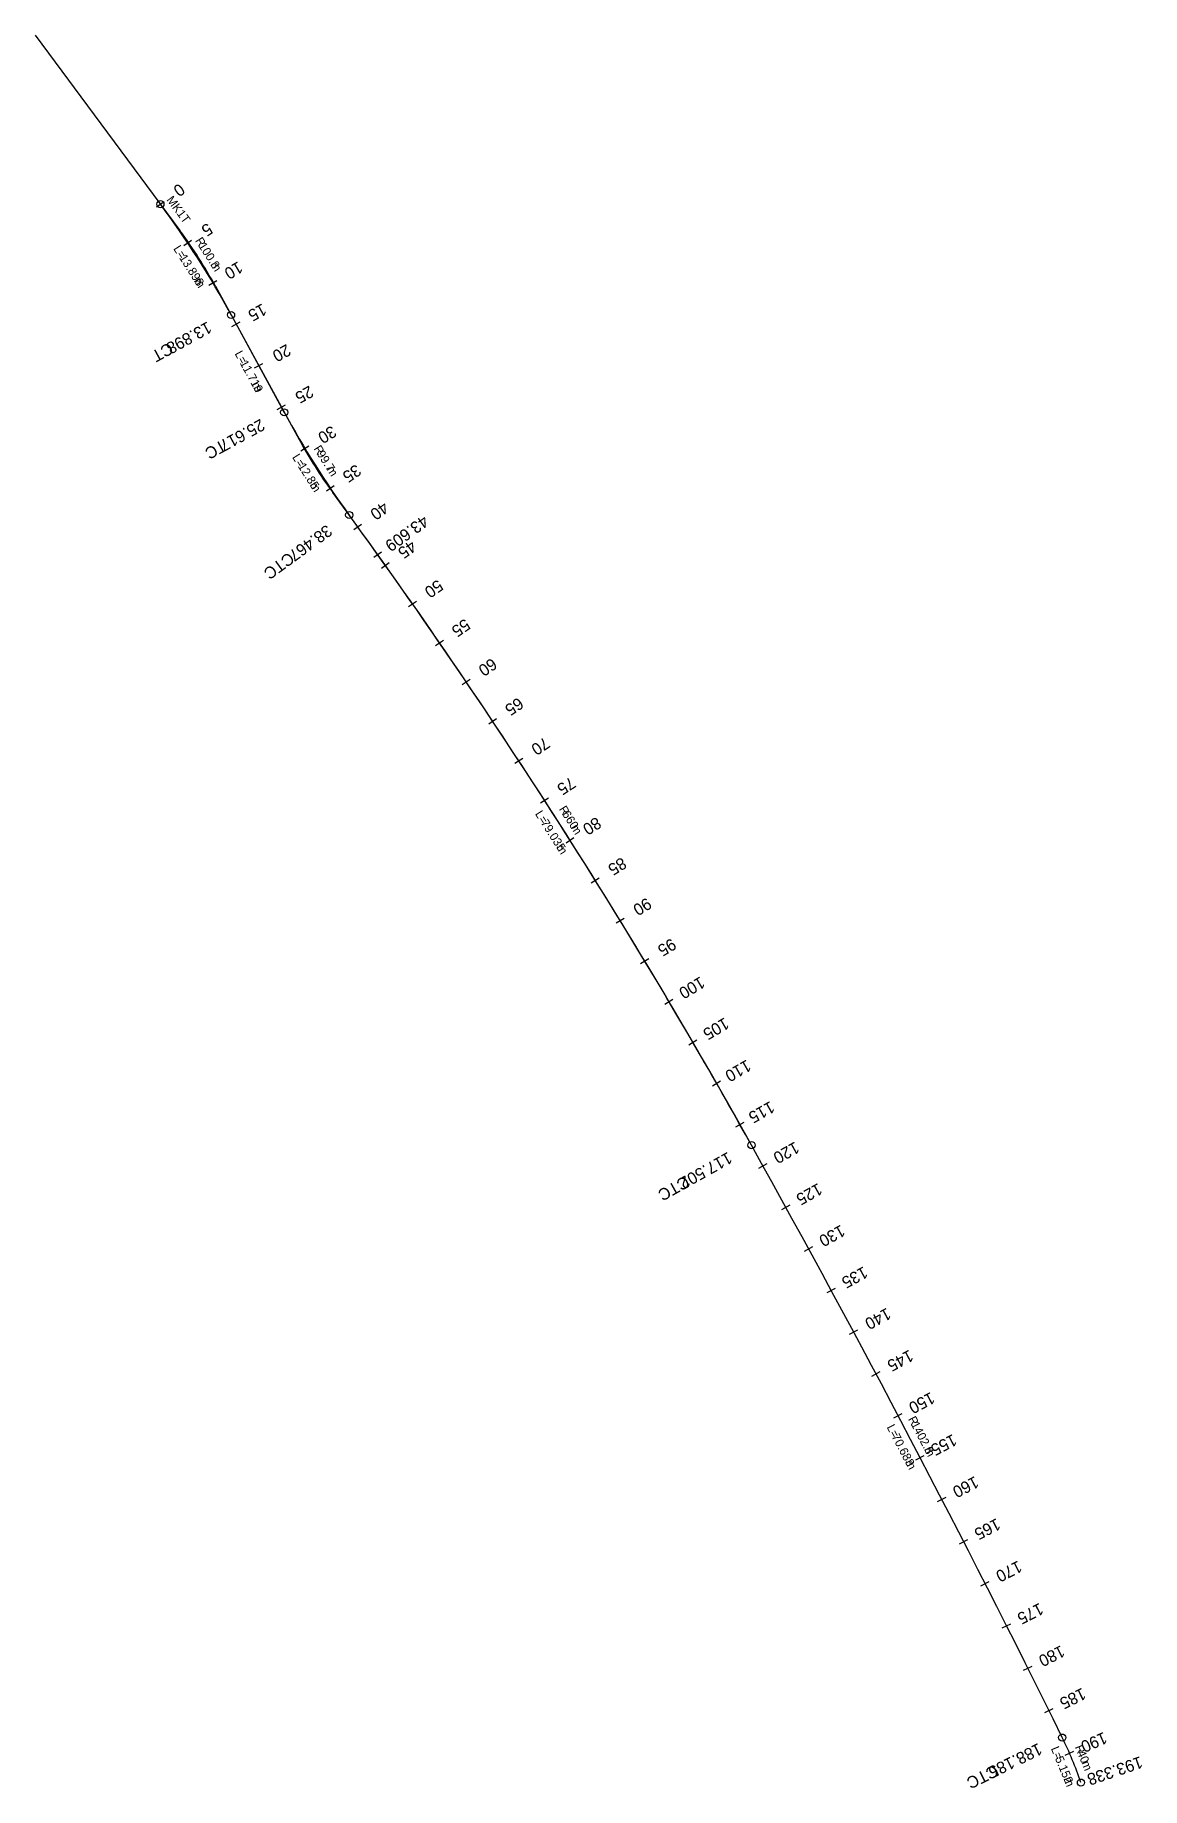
# Model space of a CAD drawing. Extents: x 268932 to 269049, y 5768951 to 5769136.
import ezdxf

# ---------------------------------------------------------------- set-up
doc = ezdxf.new("R2010")
doc.units = 0
for name, color, linetype in [('COMPONENT_BARRIER_CONCRETE', 7, 'Continuous'), ('COMPONENT_BARRIER_CONCRETE_TYPE_1', 7, 'Continuous'), ('Default', 7, 'Continuous'), ('KERB_BACK', 7, 'Continuous'), ('KERB_LINE', 7, 'Continuous'), ('KERB_LIP', 7, 'Continuous'), ('LMARK_D_CONTINUITY_STANDARD', 7, 'Continuous'), ('LMARK_D_EDGE_NORMAL_AND_PARKING', 7, 'Continuous'), ('LMARK_D_LANE_CONTINUOUS_ARTERIAL', 7, 'Continuous'), ('LMARK_D_LANE_STANDARD', 7, 'Continuous'), ('ROAD_VERGE1', 7, 'Continuous')]:
    doc.layers.add(name, color=color, linetype=linetype)

msp = doc.modelspace()

# ---------------------------------------------------------------- linework, layer by layer
at = {"layer": 'COMPONENT_BARRIER_CONCRETE'}
for p, q in [((268932.11, 5769136.18), (268947.42, 5769115.53)), ((268951.17, 5769109.66), (268960.02, 5769093.44))]:
    msp.add_line(p, q, dxfattribs=at)
for centre, radius, start, end in [((268907.01, 5769085.57), 50.3, 28.6066, 36.5459), ((269003.65, 5769117.24), 49.7, 208.6066, 216.2474), ((268431.3, 5768697.61), 660, 29.13012, 36.24738), ((267782.45, 5768336.02), 1402.8, 26.24316, 29.13012), ((269004.78, 5768938.63), 40, 18.8621, 26.2432)]:
    msp.add_arc(centre, radius, start, end, dxfattribs=at)
at = {"layer": 'COMPONENT_BARRIER_CONCRETE_TYPE_1'}
msp.add_line((268952.83, 5769106.61), (268958.44, 5769096.32), dxfattribs=at)
for centre, radius, start, end in [((268864.78, 5769058.59), 100.3, 28.6066, 36.5459), ((269045.97, 5769144.06), 99.7, 208.6066, 215.9913), ((268431.3, 5768697.61), 660, 29.13013, 35.9913), ((267782.45, 5768336.02), 1402.8, 26.24315, 29.13013), ((269004.78, 5768938.63), 40, 18.8628, 26.2431)]:
    msp.add_arc(centre, radius, start, end, dxfattribs=at)
at = {"layer": 'Default'}
for p, q in [((268932.11, 5769136.18), (268947.42, 5769115.53)), ((268951.17, 5769109.66), (268960.02, 5769093.44)), ((268952.83, 5769106.61), (268958.44, 5769096.32))]:
    msp.add_line(p, q, dxfattribs=at)
for centre, radius, start, end in [((268907.01, 5769085.57), 50.3, 28.6066, 36.5459), ((269045.97, 5769144.06), 99.7, 208.6066, 215.9913), ((269003.65, 5769117.24), 49.7, 208.6066, 216.2474), ((268431.3, 5768697.61), 660, 29.13012, 36.24738), ((268431.3, 5768697.61), 660, 29.13013, 35.9913), ((267782.45, 5768336.02), 1402.8, 26.24316, 29.13012), ((267782.45, 5768336.02), 1402.8, 26.24315, 29.13013), ((269004.78, 5768938.63), 40, 18.8621, 26.2432), ((269004.78, 5768938.63), 40, 18.8628, 26.2431)]:
    msp.add_arc(centre, radius, start, end, dxfattribs=at)
at = {"layer": 'KERB_LIP'}
for p, q in [((268944.95, 5769118.02), (268945.76, 5769118.61)), ((268947.82, 5769113.95), (268948.65, 5769114.5)), ((268950.47, 5769109.74), (268951.33, 5769110.25)), ((268952.92, 5769105.4), (268953.8, 5769105.88)), ((268955.32, 5769101.01), (268956.19, 5769101.49)), ((268957.71, 5769096.63), (268958.59, 5769097.1)), ((268960.2, 5769092.26), (268961.05, 5769092.78)), ((268962.9, 5769088.03), (268963.73, 5769088.59)), ((268965.8, 5769083.93), (268966.61, 5769084.52)), ((268967.9, 5769081.01), (268968.72, 5769081.59)), ((268968.71, 5769079.87), (268969.53, 5769080.45)), ((268971.59, 5769075.79), (268972.41, 5769076.37)), ((268974.44, 5769071.69), (268975.26, 5769072.25)), ((268977.26, 5769067.56), (268978.09, 5769068.12)), ((268980.05, 5769063.42), (268980.88, 5769063.97)), ((268982.8, 5769059.25), (268983.64, 5769059.8)), ((268985.53, 5769055.06), (268986.37, 5769055.6)), ((268988.22, 5769050.85), (268989.06, 5769051.39)), ((268990.88, 5769046.62), (268991.73, 5769047.15)), ((268993.51, 5769042.37), (268994.36, 5769042.89)), ((268996.1, 5769038.1), (268996.96, 5769038.62)), ((268998.66, 5769033.81), (268999.52, 5769034.32)), ((269001.2, 5769029.51), (269002.06, 5769030.01)), ((269003.69, 5769025.18), (269004.56, 5769025.68)), ((269006.16, 5769020.83), (269007.03, 5769021.32)), ((269008.59, 5769016.47), (269009.47, 5769016.96)), ((269011.01, 5769012.1), (269011.89, 5769012.58)), ((269013.41, 5769007.71), (269014.29, 5769008.19)), ((269015.8, 5769003.32), (269016.68, 5769003.8)), ((269018.17, 5768998.92), (269019.05, 5768999.39)), ((269020.52, 5768994.51), (269021.41, 5768994.98)), ((269022.86, 5768990.09), (269023.75, 5768990.56)), ((269025.19, 5768985.67), (269026.07, 5768986.13)), ((269027.49, 5768981.24), (269028.38, 5768981.7)), ((269029.79, 5768976.79), (269030.68, 5768977.25)), ((269032.06, 5768972.34), (269032.95, 5768972.8)), ((269034.32, 5768967.89), (269035.22, 5768968.34)), ((269036.57, 5768963.42), (269037.46, 5768963.87)), ((269038.8, 5768958.95), (269039.69, 5768959.39)), ((269040.96, 5768954.47), (269041.88, 5768954.87))]:
    msp.add_line(p, q, dxfattribs=at)
at = {"layer": 'LMARK_D_LANE_CONTINUOUS_ARTERIAL'}
for centre in [(268945.36, 5769118.31), (268952.83, 5769106.61), (268958.44, 5769096.32), (268965.31, 5769085.47), (269007.82, 5769018.9), (269040.65, 5768956.31), (269042.63, 5768951.56)]:
    msp.add_circle(centre, 0.375, dxfattribs=at)

# ---------------------------------------------------------------- texts
at = {"layer": 'KERB_BACK'}
for s, rotation, p in [('0', 216.5459, (268947.35, 5769120.57)), ('5', 213.6897, (268950.34, 5769116.38)), ('10', 210.8334, (268953.58, 5769112.32)), ('15', 208.6066, (268956.13, 5769107.86)), ('20', 208.6066, (268958.7, 5769103.57)), ('25', 208.6066, (268961.1, 5769099.18)), ('30', 211.1256, (268963.47, 5769094.97)), ('35', 213.999, (268966.03, 5769090.89)), ('40', 215.8582, (268968.91, 5769086.95)), ('43.609', 215.5449, (268973.14, 5769085.51)), ('45', 215.4241, (268971.85, 5769082.87)), ('50', 214.9901, (268974.67, 5769078.71)), ('55', 214.556, (268977.54, 5769074.58)), ('60', 214.122, (268980.38, 5769070.43)), ('65', 213.6879, (268983.19, 5769066.26)), ('70', 213.2538, (268985.97, 5769062.07)), ('75', 212.8198, (268988.71, 5769057.86)), ('80', 212.3857, (268991.43, 5769053.63)), ('85', 211.9517, (268994.11, 5769049.37)), ('90', 211.5176, (268996.76, 5769045.1)), ('95', 211.0835, (268999.37, 5769040.81)), ('100', 210.6495, (269002.42, 5769036.77)), ('105', 210.2154, (269004.98, 5769032.43)), ('110', 209.7814, (269007.32, 5769027.98)), ('115', 209.3473, (269009.81, 5769023.6)), ('120', 209.0281, (269012.43, 5769019.32)), ('125', 208.8239, (269014.86, 5769014.93)), ('130', 208.6197, (269017.27, 5769010.53)), ('135', 208.4154, (269019.67, 5769006.13)), ('140', 208.2112, (269022.13, 5769001.76)), ('145', 208.007, (269024.5, 5768997.33)), ('150', 207.8028, (269026.77, 5768992.86)), ('155', 207.5986, (269029.1, 5768988.42)), ('160', 207.3943, (269031.42, 5768983.97)), ('165', 207.1901, (269033.72, 5768979.52)), ('170', 206.9859, (269036, 5768975.05)), ('175', 206.7817, (269038.27, 5768970.58)), ('180', 206.5775, (269040.53, 5768966.1)), ('185', 206.3732, (269042.76, 5768961.61)), ('190', 203.6436, (269045.05, 5768956.94)), ('193.338', 198.8628, (269048.89, 5768954.36))]:
    msp.add_text(s, height=1.25, rotation=rotation, dxfattribs=at).set_placement(p)
at = {"layer": 'KERB_LINE'}
for s, rotation, p in [('R', 302.5762, (268949, 5769114.46)), ('100.3', 302.5762, (268949.34, 5769113.92)), ('m', 302.5762, (268950.6, 5769111.94)), ('R', 302.299, (268961.52, 5769092.48)), ('99.7', 302.299, (268961.85, 5769091.94)), ('m', 302.299, (268962.89, 5769090.3)), ('R', 302.5607, (268987.44, 5769054.4)), ('660', 302.5607, (268987.78, 5769053.87)), ('m', 302.5607, (268988.68, 5769052.45)), ('R', 297.6866, (269024.34, 5768989.97)), ('1402.8', 297.6866, (269024.64, 5768989.41)), ('m', 297.6866, (269026.02, 5768986.77)), ('R', 292.553, (269041.97, 5768955.32)), ('40', 292.553, (269042.21, 5768954.74)), ('m', 292.553, (269042.67, 5768953.64))]:
    msp.add_text(s, height=0.9, rotation=rotation, dxfattribs=at).set_placement(p)
at = {"layer": 'LMARK_D_CONTINUITY_STANDARD'}
for s, rotation, p in [('13.898', 208.6066, (268950.34, 5769105.96)), ('CT', 208.6066, (268946.27, 5769103.75)), ('25.617', 208.6066, (268955.95, 5769095.67)), ('TC', 208.6066, (268951.89, 5769093.46)), ('38.467', 215.9913, (268962.92, 5769084.51)), ('CTC', 215.9913, (268958.93, 5769081.61)), ('117.502', 209.1301, (269005.33, 5769018.23)), ('CTC', 209.1301, (269000.81, 5769015.71)), ('188.185', 206.2431, (269038.14, 5768955.77)), ('CTC', 206.2431, (269033.5, 5768953.48))]:
    msp.add_text(s, height=1.25, rotation=rotation, dxfattribs=at).set_placement(p)
at = {"layer": 'LMARK_D_EDGE_NORMAL_AND_PARKING'}
for s, p in [('L=', (268953.18, 5769102.53)), ('11.719', (268953.72, 5769101.54)), ('m', (268954.97, 5769099.25))]:
    msp.add_text(s, height=0.9, rotation=298.6066, dxfattribs=at).set_placement(p)
at = {"layer": 'LMARK_D_LANE_STANDARD'}
for s, rotation, p in [('L=', 302.5762, (268946.69, 5769113.61)), ('13.898', 302.5762, (268947.3, 5769112.66)), ('m', 302.5762, (268948.86, 5769110.21)), ('L=', 302.299, (268959.25, 5769091.58)), ('12.85', 302.299, (268959.85, 5769090.63)), ('m', 302.299, (268961.1, 5769088.64)), ('L=', 302.5607, (268984.91, 5769053.9)), ('79.035', 302.5607, (268985.51, 5769052.95)), ('m', 302.5607, (268987.16, 5769050.37)), ('L=', 297.6866, (269022.08, 5768989.11)), ('70.683', 297.6866, (269022.6, 5768988.12)), ('m', 297.6866, (269024.03, 5768985.41)), ('L=', 292.553, (269039.44, 5768955.16)), ('5.152', 292.553, (269039.87, 5768954.12)), ('m', 292.553, (269040.77, 5768951.95))]:
    msp.add_text(s, height=0.9, rotation=rotation, dxfattribs=at).set_placement(p)
at = {"layer": 'ROAD_VERGE1'}
msp.add_text('MK1T', height=0.9, rotation=306.5459, dxfattribs=at).set_placement((268945.96, 5769118.76))

doc.saveas('drawing.dxf')
